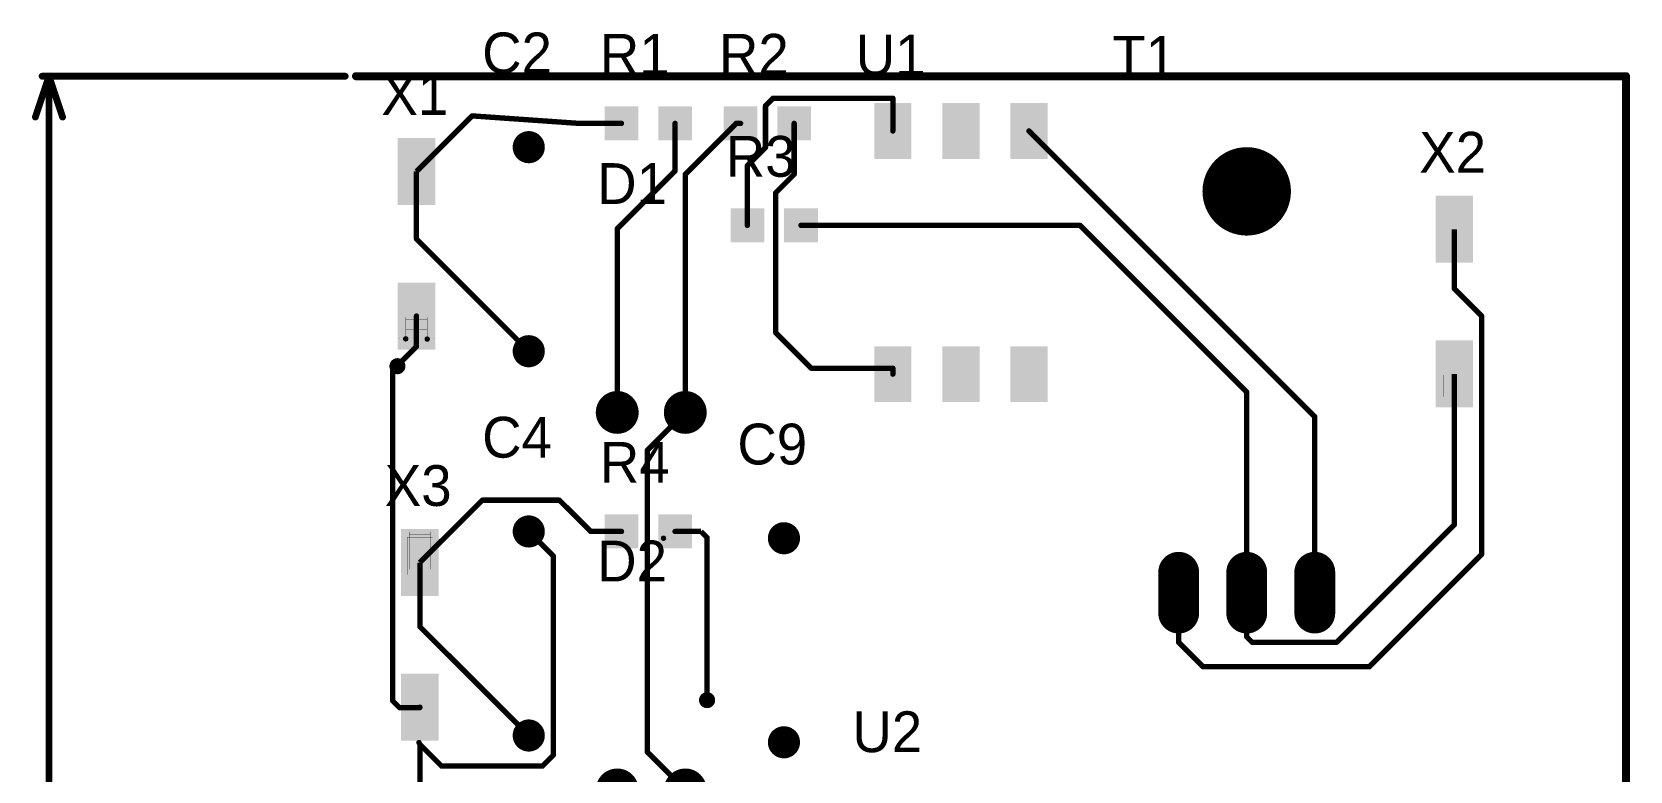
# Model space of a CAD drawing. Header units: millimetres. Extents: x 40 to 3761, y -469 to 920.
# Drawn here: x 40 to 99.6, y 199 to 226.6 of the extents above; entities that cross this region are included whole.
import ezdxf

# ---------------------------------------------------------------- set-up
doc = ezdxf.new("R2010")
doc.units = ezdxf.units.MM
for name, color, linetype in [('BottomLayer', 5, 'Continuous'), ('DrillDrawing', 1, 'Continuous'), ('KeepOutLayer', 6, 'Continuous'), ('Mechanical1', 6, 'Continuous'), ('Mechanical4', 56, 'Continuous'), ('TopLayer', 1, 'Continuous'), ('TopOverlay', 2, 'Continuous'), ('TopPaste', 8, 'Continuous')]:
    doc.layers.add(name, color=color, linetype=linetype)

msp = doc.modelspace()

# ---------------------------------------------------------------- linework, layer by layer
at = {"layer": 'BottomLayer', "const_width": 0.1}
for points in [[(58.497, 222.25, 1), (58.597, 222.25, 1)], [(53.595, 214.097, 1), (53.695, 214.097, 1)], [(53.595, 214.097, 1), (53.695, 214.097, 1)], [(53.595, 214.071, 1), (53.695, 214.071, 1)], [(58.497, 207.899, 1), (58.597, 207.899, 1)], [(63.526, 207.645, 1), (63.626, 207.645, 1)], [(68.022, 207.645, 1), (68.122, 207.645, 1)], [(65.152, 201.6, 1), (65.252, 201.6, 1)], [(68.022, 200.025, 1), (68.122, 200.025, 1)]]:
    msp.add_lwpolyline(points, format="xyb", close=True, dxfattribs=at)
at = {"layer": 'BottomLayer', "const_width": 0.2}
msp.add_lwpolyline([(53.645, 214.071), (53.645, 214.097)], dxfattribs=at)
at = {"layer": 'DrillDrawing', "const_width": 0.3}
for points in [[(53.495, 214.071, 1), (53.795, 214.071, 1)], [(65.052, 201.6, 1), (65.352, 201.6, 1)]]:
    msp.add_lwpolyline(points, format="xyb", close=True, dxfattribs=at)
at = {"layer": 'KeepOutLayer', "const_width": 0.15}
for points in [[(52.025, 224.9, 1), (52.175, 224.9, 1)], [(52.025, 224.9, 1), (52.175, 224.9, 1)], [(99.425, 224.9, 1), (99.575, 224.9, 1)], [(99.425, 224.9, 1), (99.575, 224.9, 1)]]:
    msp.add_lwpolyline(points, format="xyb", close=True, dxfattribs=at)
at = {"layer": 'KeepOutLayer', "const_width": 0.3}
for points in [[(52.1, 224.9), (99.5, 224.9)], [(99.5, 77.5), (99.5, 224.9)]]:
    msp.add_lwpolyline(points, dxfattribs=at)
at = {"layer": 'Mechanical1', "const_width": 0.254}
for points in [[(40.132, 223.376), (40.64, 224.9)], [(40.386, 224.9), (51.696, 224.9)], [(40.64, 158.818), (40.64, 224.9)], [(40.64, 224.9), (41.148, 223.376)]]:
    msp.add_lwpolyline(points, dxfattribs=at)
at = {"layer": 'Mechanical1', "const_width": 0.127}
for points in [[(40.322, 224.9, 1), (40.45, 224.9, 1)], [(40.577, 224.9, 1), (40.703, 224.9, 1)], [(40.577, 224.9, 1), (40.703, 224.9, 1)], [(40.577, 224.9, 1), (40.703, 224.9, 1)], [(51.633, 224.9, 1), (51.76, 224.9, 1)], [(40.069, 223.376, 1), (40.196, 223.376, 1)], [(41.084, 223.376, 1), (41.212, 223.376, 1)]]:
    msp.add_lwpolyline(points, format="xyb", close=True, dxfattribs=at)
at = {"layer": 'Mechanical4'}
msp.add_lwpolyline([(82.296, 220.599, 1), (82.296, 220.599, 1)], format="xyb", close=True, dxfattribs=at)
msp.add_lwpolyline([(82.296, 220.599, 1), (82.296, 220.599, 1)], format="xyb", close=True, dxfattribs=at)
msp.add_lwpolyline([(82.296, 220.599, 1), (82.296, 220.599, 1)], format="xyb", close=True, dxfattribs=at)
msp.add_lwpolyline([(82.296, 220.599, 1), (82.296, 220.599, 1)], format="xyb", close=True, dxfattribs=at)
for points, const_width in [([(54.354, 218.727, 1), (54.358, 218.727, 1)], 0.005), ([(54.354, 218.727, 1), (54.358, 218.727, 1)], 0.005), ([(53.954, 215.896, 1), (53.959, 215.896, 1)], 0.005), ([(53.954, 215.896, 1), (53.959, 215.896, 1)], 0.005), ([(53.954, 215.896, 1), (53.959, 215.896, 1)], 0.005), ([(53.954, 215.896, 1), (53.959, 215.896, 1)], 0.005), ([(53.954, 215.801, 1), (53.959, 215.801, 1)], 0.005), ([(53.954, 215.801, 1), (53.959, 215.801, 1)], 0.005), ([(53.954, 215.442, 1), (53.959, 215.442, 1)], 0.005), ([(53.954, 215.442, 1), (53.959, 215.442, 1)], 0.005), ([(54.753, 215.896, 1), (54.758, 215.896, 1)], 0.005), ([(54.753, 215.896, 1), (54.758, 215.896, 1)], 0.005), ([(54.753, 215.896, 1), (54.758, 215.896, 1)], 0.005), ([(54.753, 215.896, 1), (54.758, 215.896, 1)], 0.005), ([(54.753, 215.801, 1), (54.758, 215.801, 1)], 0.005), ([(54.753, 215.801, 1), (54.758, 215.801, 1)], 0.005), ([(54.753, 215.442, 1), (54.758, 215.442, 1)], 0.005), ([(54.753, 215.442, 1), (54.758, 215.442, 1)], 0.005), ([(53.704, 215.092, 1), (53.709, 215.092, 1)], 0.005), ([(53.704, 215.092, 1), (53.709, 215.092, 1)], 0.005), ([(53.848, 215.092, 1), (53.853, 215.092, 1)], 0.005), ([(53.848, 215.092, 1), (53.853, 215.092, 1)], 0.005), ([(53.906, 215.092, 1), (54.006, 215.092, 1)], 0.1), ([(53.906, 215.092, 1), (54.006, 215.092, 1)], 0.1), ([(53.906, 215.092, 1), (54.006, 215.092, 1)], 0.1), ([(53.906, 215.092, 1), (54.006, 215.092, 1)], 0.1), ([(53.906, 215.092, 1), (54.006, 215.092, 1)], 0.1), ([(53.906, 215.092, 1), (54.006, 215.092, 1)], 0.1), ([(53.954, 215.092, 1), (53.959, 215.092, 1)], 0.005), ([(53.954, 215.092, 1), (53.959, 215.092, 1)], 0.005), ([(54.706, 215.082, 1), (54.806, 215.082, 1)], 0.1), ([(54.706, 215.082, 1), (54.806, 215.082, 1)], 0.1), ([(54.753, 215.082, 1), (54.758, 215.082, 1)], 0.005), ([(54.753, 215.082, 1), (54.758, 215.082, 1)], 0.005), ([(54.859, 215.092, 1), (54.864, 215.092, 1)], 0.005), ([(54.859, 215.092, 1), (54.864, 215.092, 1)], 0.005), ([(55.003, 215.092, 1), (55.008, 215.092, 1)], 0.005), ([(55.003, 215.092, 1), (55.008, 215.092, 1)], 0.005), ([(54.014, 207.687, 1), (54.019, 207.687, 1)], 0.005), ([(54.014, 207.687, 1), (54.019, 207.687, 1)], 0.005), ([(54.014, 207.687, 1), (54.019, 207.687, 1)], 0.005), ([(54.014, 207.687, 1), (54.019, 207.687, 1)], 0.005), ([(54.081, 207.887, 1), (54.086, 207.887, 1)], 0.005), ([(54.081, 207.887, 1), (54.086, 207.887, 1)], 0.005), ([(54.081, 207.787, 1), (54.086, 207.787, 1)], 0.005), ([(54.081, 207.787, 1), (54.086, 207.787, 1)], 0.005), ([(54.88, 207.887, 1), (54.885, 207.887, 1)], 0.005), ([(54.88, 207.887, 1), (54.885, 207.887, 1)], 0.005), ([(54.88, 207.787, 1), (54.885, 207.787, 1)], 0.005), ([(54.88, 207.787, 1), (54.885, 207.787, 1)], 0.005), ([(54.947, 207.687, 1), (54.952, 207.687, 1)], 0.005), ([(54.947, 207.687, 1), (54.952, 207.687, 1)], 0.005), ([(54.947, 207.687, 1), (54.952, 207.687, 1)], 0.005), ([(54.947, 207.687, 1), (54.952, 207.687, 1)], 0.005)]:
    msp.add_lwpolyline(points, format="xyb", close=True, dxfattribs=dict(at, const_width=const_width))
at = {"layer": 'Mechanical4', "const_width": 0.01}
for points in [[(53.956, 215.092), (53.956, 215.896)], [(53.956, 215.896), (54.756, 215.896)], [(53.956, 215.092), (53.956, 215.896)], [(53.956, 215.896), (54.756, 215.896)], [(53.956, 215.801), (54.756, 215.801)], [(53.956, 215.801), (54.756, 215.801)], [(53.956, 215.442), (54.756, 215.442)], [(53.956, 215.442), (54.756, 215.442)], [(54.756, 215.082), (54.756, 215.896)], [(54.756, 215.082), (54.756, 215.896)], [(92.691, 212.933), (92.691, 213.737)], [(92.691, 212.933), (92.691, 213.737)], [(93.491, 212.923), (93.491, 213.737)], [(93.491, 212.923), (93.491, 213.737)], [(54.017, 207.687), (54.949, 207.687)], [(54.017, 206.287), (54.017, 207.687)], [(54.017, 207.687), (54.949, 207.687)], [(54.017, 206.287), (54.017, 207.687)], [(54.083, 206.487), (54.083, 207.887)], [(54.083, 206.487), (54.083, 207.887)], [(54.083, 207.787), (54.883, 207.787)], [(54.083, 207.787), (54.883, 207.787)], [(54.883, 206.487), (54.883, 207.887)], [(54.883, 206.487), (54.883, 207.887)], [(54.949, 206.287), (54.949, 207.687)], [(54.949, 206.287), (54.949, 207.687)]]:
    msp.add_lwpolyline(points, dxfattribs=at)
at = {"layer": 'TopLayer'}
for points, const_width in [([(67.383, 223.796), (67.666, 224.079)], 0.2), ([(67.383, 222.24), (67.383, 223.796)], 0.2), ([(67.666, 224.079), (72.136, 224.079)], 0.2), ([(72.136, 222.853), (72.136, 224.079)], 0.2), ([(54.356, 221.342), (56.432, 223.418)], 0.2), ([(56.432, 223.418), (60.401, 223.139)], 0.2), ([(60.401, 223.139), (62.008, 223.139)], 0.2), ([(64.008, 221.361), (64.008, 223.139)], 0.2), ([(64.389, 221.234), (66.294, 223.139)], 0.2), ([(66.294, 223.139), (66.453, 223.139)], 0.2), ([(68.453, 221.234), (68.453, 223.139)], 0.2), ([(77.216, 222.853), (87.884, 212.185)], 0.2), ([(66.707, 221.564), (67.383, 222.24)], 0.2), ([(54.356, 218.821), (54.356, 221.342)], 0.2), ([(61.849, 219.202), (64.008, 221.361)], 0.2), ([(64.389, 212.344), (64.389, 221.234)], 0.2), ([(66.707, 219.329), (66.707, 221.564)], 0.2), ([(67.767, 220.548), (68.453, 221.234)], 0.2), ([(67.767, 215.316), (67.767, 220.548)], 0.2), ([(54.356, 218.821), (58.547, 214.63)], 0.2), ([(61.849, 212.344), (61.849, 219.202)], 0.2), ([(68.707, 219.329), (79.121, 219.329)], 0.2), ([(79.121, 219.329), (85.344, 213.106)], 0.2), ([(93.091, 216.967), (93.091, 219.183)], 0.2), ([(93.091, 216.967), (94.107, 215.951)], 0.2), ([(54.356, 214.808), (54.356, 215.942)], 0.2), ([(94.107, 207.035), (94.107, 215.951)], 0.2), ([(67.767, 215.316), (69.088, 213.995)], 0.2), ([(53.645, 214.097), (54.356, 214.808)], 0.2), ([(53.467, 213.893), (53.645, 214.071)], 0.2), ([(53.467, 201.574), (53.467, 213.893)], 0.2), ([(69.088, 213.995), (72.136, 213.995)], 0.2), ([(72.136, 213.773), (72.136, 213.995)], 0.2), ([(93.091, 208.153), (93.091, 213.783)], 0.2), ([(85.344, 205.613), (85.344, 213.106)], 0.2), ([(62.967, 210.922), (64.389, 212.344)], 0.2), ([(87.884, 205.613), (87.884, 212.185)], 0.2), ([(62.967, 199.669), (62.967, 210.922)], 0.2), ([(54.483, 206.737), (56.813, 209.067)], 0.2), ([(56.813, 209.067), (59.69, 209.067)], 0.2), ([(59.69, 209.067), (60.858, 207.899)], 0.2), ([(88.697, 203.759), (93.091, 208.153)], 0.2), ([(58.547, 207.899), (59.461, 206.985)], 0.2), ([(60.858, 207.899), (62.008, 207.899)], 0.2), ([(64.008, 207.899), (64.973, 207.899)], 0.2), ([(64.973, 207.899), (65.202, 207.67)], 0.2), ([(65.202, 201.6), (65.202, 207.67)], 0.2), ([(59.461, 199.542), (59.461, 206.985)], 0.2), ([(82.804, 206.375), (82.804, 204.851)], 1.524), ([(85.344, 206.375), (85.344, 204.851)], 1.524), ([(87.884, 206.375), (87.884, 204.851)], 1.524), ([(89.916, 202.844), (94.107, 207.035)], 0.2), ([(54.483, 204.343), (54.483, 206.737)], 0.2), ([(82.804, 203.759), (82.804, 205.613)], 0.2), ([(85.344, 203.962), (85.344, 205.613)], 0.2), ([(54.483, 204.343), (58.547, 200.279)], 0.2), ([(85.344, 203.962), (85.547, 203.759)], 0.2), ([(82.804, 203.759), (83.718, 202.844)], 0.2), ([(85.547, 203.759), (88.697, 203.759)], 0.2), ([(83.718, 202.844), (89.916, 202.844)], 0.2), ([(53.467, 201.574), (53.721, 201.32)], 0.2), ([(53.721, 201.32), (54.483, 201.32)], 0.2), ([(54.483, 198.323), (54.483, 199.949)], 0.2), ([(54.483, 199.949), (55.296, 199.136)], 0.2), ([(55.296, 199.136), (59.055, 199.136)], 0.2), ([(59.055, 199.136), (59.461, 199.542)], 0.2), ([(62.967, 199.669), (64.389, 198.247)], 0.2)]:
    msp.add_lwpolyline(points, dxfattribs=dict(at, const_width=const_width))
for points, const_width in [([(67.333, 223.796, 1), (67.433, 223.796, 1)], 0.1), ([(67.333, 223.796, 1), (67.433, 223.796, 1)], 0.1), ([(67.616, 224.079, 1), (67.716, 224.079, 1)], 0.1), ([(67.616, 224.079, 1), (67.716, 224.079, 1)], 0.1), ([(72.086, 224.079, 1), (72.186, 224.079, 1)], 0.1), ([(72.086, 224.079, 1), (72.186, 224.079, 1)], 0.1), ([(56.382, 223.418, 1), (56.482, 223.418, 1)], 0.1), ([(56.382, 223.418, 1), (56.482, 223.418, 1)], 0.1), ([(60.351, 223.139, 1), (60.451, 223.139, 1)], 0.1), ([(60.351, 223.139, 1), (60.451, 223.139, 1)], 0.1), ([(61.958, 223.139, 1), (62.058, 223.139, 1)], 0.1), ([(63.958, 223.139, 1), (64.058, 223.139, 1)], 0.1), ([(66.244, 223.139, 1), (66.344, 223.139, 1)], 0.1), ([(66.244, 223.139, 1), (66.344, 223.139, 1)], 0.1), ([(66.403, 223.139, 1), (66.503, 223.139, 1)], 0.1), ([(68.403, 223.139, 1), (68.503, 223.139, 1)], 0.1), ([(58.247, 222.25, 1), (58.847, 222.25, 1)], 0.6), ([(72.086, 222.853, 1), (72.186, 222.853, 1)], 0.1), ([(77.166, 222.853, 1), (77.266, 222.853, 1)], 0.1), ([(67.333, 222.24, 1), (67.433, 222.24, 1)], 0.1), ([(67.333, 222.24, 1), (67.433, 222.24, 1)], 0.1), ([(84.518, 220.599, 1), (86.169, 220.599, 1)], 1.651), ([(63.958, 221.361, 1), (64.058, 221.361, 1)], 0.1), ([(63.958, 221.361, 1), (64.058, 221.361, 1)], 0.1), ([(64.339, 221.234, 1), (64.439, 221.234, 1)], 0.1), ([(64.339, 221.234, 1), (64.439, 221.234, 1)], 0.1), ([(66.657, 221.564, 1), (66.757, 221.564, 1)], 0.1), ([(66.657, 221.564, 1), (66.757, 221.564, 1)], 0.1), ([(68.403, 221.234, 1), (68.503, 221.234, 1)], 0.1), ([(68.403, 221.234, 1), (68.503, 221.234, 1)], 0.1), ([(67.717, 220.548, 1), (67.817, 220.548, 1)], 0.1), ([(67.717, 220.548, 1), (67.817, 220.548, 1)], 0.1), ([(54.306, 218.821, 1), (54.406, 218.821, 1)], 0.1), ([(54.306, 218.821, 1), (54.406, 218.821, 1)], 0.1), ([(61.799, 219.202, 1), (61.899, 219.202, 1)], 0.1), ([(61.799, 219.202, 1), (61.899, 219.202, 1)], 0.1), ([(66.657, 219.329, 1), (66.757, 219.329, 1)], 0.1), ([(68.657, 219.329, 1), (68.757, 219.329, 1)], 0.1), ([(79.071, 219.329, 1), (79.171, 219.329, 1)], 0.1), ([(79.071, 219.329, 1), (79.171, 219.329, 1)], 0.1), ([(93.041, 216.967, 1), (93.141, 216.967, 1)], 0.1), ([(93.041, 216.967, 1), (93.141, 216.967, 1)], 0.1), ([(54.306, 215.942, 1), (54.406, 215.942, 1)], 0.1), ([(94.057, 215.951, 1), (94.157, 215.951, 1)], 0.1), ([(94.057, 215.951, 1), (94.157, 215.951, 1)], 0.1), ([(67.717, 215.316, 1), (67.817, 215.316, 1)], 0.1), ([(67.717, 215.316, 1), (67.817, 215.316, 1)], 0.1), ([(54.306, 214.808, 1), (54.406, 214.808, 1)], 0.1), ([(54.306, 214.808, 1), (54.406, 214.808, 1)], 0.1), ([(58.247, 214.63, 1), (58.847, 214.63, 1)], 0.6), ([(58.497, 214.63, 1), (58.597, 214.63, 1)], 0.1), ([(53.595, 214.097, 1), (53.695, 214.097, 1)], 0.1), ([(53.595, 214.071, 1), (53.695, 214.071, 1)], 0.1), ([(53.417, 213.893, 1), (53.517, 213.893, 1)], 0.1), ([(53.417, 213.893, 1), (53.517, 213.893, 1)], 0.1), ([(69.038, 213.995, 1), (69.138, 213.995, 1)], 0.1), ([(69.038, 213.995, 1), (69.138, 213.995, 1)], 0.1), ([(72.086, 213.995, 1), (72.186, 213.995, 1)], 0.1), ([(72.086, 213.995, 1), (72.186, 213.995, 1)], 0.1), ([(72.086, 213.773, 1), (72.186, 213.773, 1)], 0.1), ([(61.449, 212.344, 1), (62.249, 212.344, 1)], 0.8), ([(63.989, 212.344, 1), (64.789, 212.344, 1)], 0.8), ([(85.294, 213.106, 1), (85.394, 213.106, 1)], 0.1), ([(85.294, 213.106, 1), (85.394, 213.106, 1)], 0.1), ([(61.799, 212.344, 1), (61.899, 212.344, 1)], 0.1), ([(64.339, 212.344, 1), (64.439, 212.344, 1)], 0.1), ([(64.339, 212.344, 1), (64.439, 212.344, 1)], 0.1), ([(87.834, 212.185, 1), (87.934, 212.185, 1)], 0.1), ([(87.834, 212.185, 1), (87.934, 212.185, 1)], 0.1), ([(62.917, 210.922, 1), (63.017, 210.922, 1)], 0.1), ([(62.917, 210.922, 1), (63.017, 210.922, 1)], 0.1), ([(56.763, 209.067, 1), (56.863, 209.067, 1)], 0.1), ([(56.763, 209.067, 1), (56.863, 209.067, 1)], 0.1), ([(59.64, 209.067, 1), (59.74, 209.067, 1)], 0.1), ([(59.64, 209.067, 1), (59.74, 209.067, 1)], 0.1), ([(58.247, 207.899, 1), (58.847, 207.899, 1)], 0.6), ([(67.772, 207.645, 1), (68.372, 207.645, 1)], 0.6), ([(93.041, 208.153, 1), (93.141, 208.153, 1)], 0.1), ([(93.041, 208.153, 1), (93.141, 208.153, 1)], 0.1), ([(58.497, 207.899, 1), (58.597, 207.899, 1)], 0.1), ([(60.808, 207.899, 1), (60.908, 207.899, 1)], 0.1), ([(60.808, 207.899, 1), (60.908, 207.899, 1)], 0.1), ([(61.958, 207.899, 1), (62.058, 207.899, 1)], 0.1), ([(63.958, 207.899, 1), (64.058, 207.899, 1)], 0.1), ([(65.152, 207.67, 1), (65.252, 207.67, 1)], 0.1), ([(65.152, 207.67, 1), (65.252, 207.67, 1)], 0.1), ([(59.411, 206.985, 1), (59.511, 206.985, 1)], 0.1), ([(59.411, 206.985, 1), (59.511, 206.985, 1)], 0.1), ([(82.423, 206.375, 1), (83.185, 206.375, 1)], 0.762), ([(84.963, 206.375, 1), (85.725, 206.375, 1)], 0.762), ([(87.503, 206.375, 1), (88.265, 206.375, 1)], 0.762), ([(94.057, 207.035, 1), (94.157, 207.035, 1)], 0.1), ([(94.057, 207.035, 1), (94.157, 207.035, 1)], 0.1), ([(82.423, 204.851, 1), (83.185, 204.851, 1)], 0.762), ([(82.754, 205.613, 1), (82.854, 205.613, 1)], 0.1), ([(84.963, 204.851, 1), (85.725, 204.851, 1)], 0.762), ([(87.503, 204.851, 1), (88.265, 204.851, 1)], 0.762), ([(54.433, 204.343, 1), (54.533, 204.343, 1)], 0.1), ([(54.433, 204.343, 1), (54.533, 204.343, 1)], 0.1), ([(85.294, 203.962, 1), (85.394, 203.962, 1)], 0.1), ([(85.294, 203.962, 1), (85.394, 203.962, 1)], 0.1), ([(82.754, 203.759, 1), (82.854, 203.759, 1)], 0.1), ([(82.754, 203.759, 1), (82.854, 203.759, 1)], 0.1), ([(85.497, 203.759, 1), (85.597, 203.759, 1)], 0.1), ([(85.497, 203.759, 1), (85.597, 203.759, 1)], 0.1), ([(88.647, 203.759, 1), (88.747, 203.759, 1)], 0.1), ([(88.647, 203.759, 1), (88.747, 203.759, 1)], 0.1), ([(83.668, 202.844, 1), (83.768, 202.844, 1)], 0.1), ([(83.668, 202.844, 1), (83.768, 202.844, 1)], 0.1), ([(89.866, 202.844, 1), (89.966, 202.844, 1)], 0.1), ([(89.866, 202.844, 1), (89.966, 202.844, 1)], 0.1), ([(53.417, 201.574, 1), (53.517, 201.574, 1)], 0.1), ([(53.417, 201.574, 1), (53.517, 201.574, 1)], 0.1), ([(65.152, 201.6, 1), (65.252, 201.6, 1)], 0.1), ([(53.671, 201.32, 1), (53.771, 201.32, 1)], 0.1), ([(53.671, 201.32, 1), (53.771, 201.32, 1)], 0.1), ([(54.433, 201.337, 1), (54.533, 201.337, 1)], 0.1), ([(54.433, 201.32, 1), (54.533, 201.32, 1)], 0.1), ([(54.433, 201.32, 1), (54.533, 201.32, 1)], 0.1), ([(54.433, 201.32, 1), (54.533, 201.32, 1)], 0.1), ([(58.247, 200.279, 1), (58.847, 200.279, 1)], 0.6), ([(67.772, 200.025, 1), (68.372, 200.025, 1)], 0.6), ([(54.399, 200.016, 1), (54.499, 200.016, 1)], 0.1), ([(58.497, 200.279, 1), (58.597, 200.279, 1)], 0.1), ([(55.246, 199.136, 1), (55.346, 199.136, 1)], 0.1), ([(55.246, 199.136, 1), (55.346, 199.136, 1)], 0.1), ([(59.005, 199.136, 1), (59.105, 199.136, 1)], 0.1), ([(59.005, 199.136, 1), (59.105, 199.136, 1)], 0.1), ([(59.411, 199.542, 1), (59.511, 199.542, 1)], 0.1), ([(59.411, 199.542, 1), (59.511, 199.542, 1)], 0.1), ([(62.917, 199.669, 1), (63.017, 199.669, 1)], 0.1), ([(62.917, 199.669, 1), (63.017, 199.669, 1)], 0.1), ([(61.449, 198.247, 1), (62.249, 198.247, 1)], 0.8), ([(63.989, 198.247, 1), (64.789, 198.247, 1)], 0.8)]:
    msp.add_lwpolyline(points, format="xyb", close=True, dxfattribs=dict(at, const_width=const_width))
for points in [[(61.378, 222.504), (62.638, 222.504), (61.378, 223.774), (62.638, 223.774)], [(63.378, 222.504), (64.638, 222.504), (63.378, 223.774), (64.638, 223.774)], [(65.823, 222.504), (67.083, 222.504), (65.823, 223.774), (67.083, 223.774)], [(67.823, 222.504), (69.083, 222.504), (67.823, 223.774), (69.083, 223.774)], [(72.831, 221.808), (72.831, 223.898), (71.441, 221.808), (71.441, 223.898)], [(75.371, 221.808), (75.371, 223.898), (73.981, 221.808), (73.981, 223.898)], [(77.911, 221.808), (77.911, 223.898), (76.521, 221.808), (76.521, 223.898)], [(55.056, 220.092), (55.056, 222.592), (53.656, 220.092), (53.656, 222.592)], [(93.791, 217.933), (93.791, 220.433), (92.391, 217.933), (92.391, 220.433)], [(66.077, 218.694), (67.337, 218.694), (66.077, 219.964), (67.337, 219.964)], [(68.077, 218.694), (69.337, 218.694), (68.077, 219.964), (69.337, 219.964)], [(55.056, 214.692), (55.056, 217.192), (53.656, 214.692), (53.656, 217.192)], [(72.831, 212.728), (72.831, 214.818), (71.441, 212.728), (71.441, 214.818)], [(75.371, 212.728), (75.371, 214.818), (73.981, 212.728), (73.981, 214.818)], [(77.911, 212.728), (77.911, 214.818), (76.521, 212.728), (76.521, 214.818)], [(93.791, 212.533), (93.791, 215.033), (92.391, 212.533), (92.391, 215.033)], [(61.378, 207.264), (62.638, 207.264), (61.378, 208.534), (62.638, 208.534)], [(63.378, 207.264), (64.638, 207.264), (63.378, 208.534), (64.638, 208.534)], [(55.183, 205.487), (55.183, 207.987), (53.783, 205.487), (53.783, 207.987)], [(55.183, 200.087), (55.183, 202.587), (53.783, 200.087), (53.783, 202.587)]]:
    msp.add_solid(points, dxfattribs=at)
at = {"layer": 'TopPaste'}
for points in [[(61.378, 222.504), (62.638, 222.504), (61.378, 223.774), (62.638, 223.774)], [(63.378, 222.504), (64.638, 222.504), (63.378, 223.774), (64.638, 223.774)], [(65.823, 222.504), (67.083, 222.504), (65.823, 223.774), (67.083, 223.774)], [(67.823, 222.504), (69.083, 222.504), (67.823, 223.774), (69.083, 223.774)], [(72.831, 221.808), (72.831, 223.898), (71.441, 221.808), (71.441, 223.898)], [(75.371, 221.808), (75.371, 223.898), (73.981, 221.808), (73.981, 223.898)], [(77.911, 221.808), (77.911, 223.898), (76.521, 221.808), (76.521, 223.898)], [(55.056, 220.092), (55.056, 222.592), (53.656, 220.092), (53.656, 222.592)], [(93.791, 217.933), (93.791, 220.433), (92.391, 217.933), (92.391, 220.433)], [(66.077, 218.694), (67.337, 218.694), (66.077, 219.964), (67.337, 219.964)], [(68.077, 218.694), (69.337, 218.694), (68.077, 219.964), (69.337, 219.964)], [(55.056, 214.692), (55.056, 217.192), (53.656, 214.692), (53.656, 217.192)], [(72.831, 212.728), (72.831, 214.818), (71.441, 212.728), (71.441, 214.818)], [(75.371, 212.728), (75.371, 214.818), (73.981, 212.728), (73.981, 214.818)], [(77.911, 212.728), (77.911, 214.818), (76.521, 212.728), (76.521, 214.818)], [(93.791, 212.533), (93.791, 215.033), (92.391, 212.533), (92.391, 215.033)], [(61.378, 207.264), (62.638, 207.264), (61.378, 208.534), (62.638, 208.534)], [(63.378, 207.264), (64.638, 207.264), (63.378, 208.534), (64.638, 208.534)], [(55.183, 205.487), (55.183, 207.987), (53.783, 205.487), (53.783, 207.987)], [(55.183, 200.087), (55.183, 202.587), (53.783, 200.087), (53.783, 202.587)]]:
    msp.add_solid(points, dxfattribs=at)

# ---------------------------------------------------------------- texts
at = {"layer": 'TopOverlay'}
for s, p in [('C2', (56.807, 225.006)), ('R1', (61.201, 224.955)), ('R2', (65.646, 224.955)), ('U1', (70.752, 224.93)), ('T1', (80.328, 224.879)), ('X1', (53.048, 223.457)), ('R3', (65.9, 221.145)), ('X2', (91.783, 221.298)), ('D1', (61.1, 220.129)), ('C4', (56.807, 210.655)), ('C9', (66.332, 210.401)), ('R4', (61.201, 209.715)), ('X3', (53.175, 208.851)), ('D2', (61.1, 206.032)), ('U2', (70.625, 199.657))]:
    msp.add_text(s, height=1.524, dxfattribs=at).set_placement(p)

doc.saveas('drawing.dxf')
